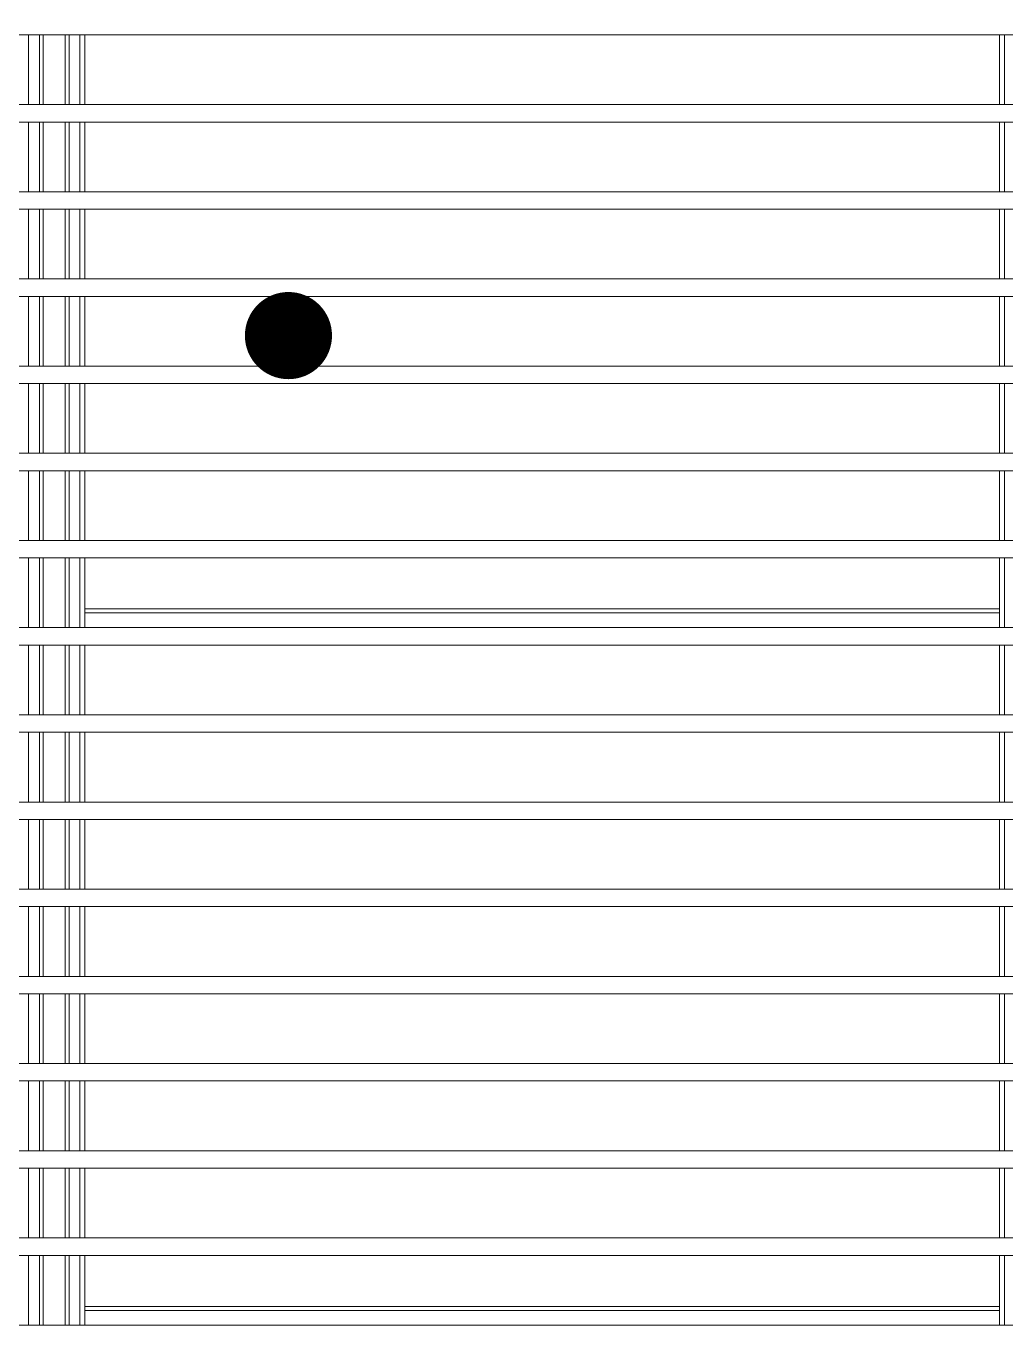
# Model space of a CAD drawing. Header units: metres. Extents: x -101133.8 to -101066.7, y -24899.3 to -24824.7.
# Drawn here: x -101106.6626 to -101106.5502, y -24853.4134 to -24853.2634 of the extents above; entities that cross this region are included whole.
import ezdxf

# ---------------------------------------------------------------- set-up
doc = ezdxf.new("R2010")
doc.units = ezdxf.units.M
doc.header["$LTSCALE"] = 0.2
doc.header["$PDSIZE"] = -5
doc.layers.add('CMT-CVC-MATERIEL', color=30, linetype='Continuous')
doc.layers.add('CMT-VRV1', color=5, linetype='Continuous')

# ---------------------------------------------------------------- blocks, each defined once
blk = doc.blocks.new('Cassette 600x600')
at = {"linetype": 'Continuous', "lineweight": 13}
for p, q in [((-20143.73, 407.01), (-20417.73, 407.01)), ((-20339.68, 407.01), (-20339.68, 399.01)), ((-20338.44, 407.01), (-20338.44, 399.01)), ((-20337.99, 407.01), (-20337.99, 399.01)), ((-20335.47, 407.01), (-20335.47, 399.01)), ((-20335.02, 407.01), (-20335.02, 399.01)), ((-20333.78, 407.01), (-20333.78, 399.01)), ((-20333.23, 407.01), (-20333.23, 399.01)), ((-20228.23, 407.01), (-20228.23, 399.01)), ((-20227.68, 407.01), (-20227.68, 399.01)), ((-20143.73, 399.01), (-20417.73, 399.01)), ((-20143.73, 397.01), (-20417.73, 397.01)), ((-20339.68, 397.01), (-20339.68, 389.01)), ((-20338.44, 397.01), (-20338.44, 389.01)), ((-20337.99, 397.01), (-20337.99, 389.01)), ((-20335.47, 397.01), (-20335.47, 389.01)), ((-20335.02, 397.01), (-20335.02, 389.01)), ((-20333.78, 397.01), (-20333.78, 389.01)), ((-20333.23, 397.01), (-20333.23, 389.01)), ((-20228.23, 397.01), (-20228.23, 389.01)), ((-20227.68, 397.01), (-20227.68, 389.01)), ((-20143.73, 389.01), (-20417.73, 389.01)), ((-20143.73, 387.01), (-20417.73, 387.01)), ((-20339.68, 387.01), (-20339.68, 379.01)), ((-20338.44, 387.01), (-20338.44, 379.01)), ((-20337.99, 387.01), (-20337.99, 379.01)), ((-20335.47, 387.01), (-20335.47, 379.01)), ((-20335.02, 387.01), (-20335.02, 379.01)), ((-20333.78, 387.01), (-20333.78, 379.01)), ((-20333.23, 387.01), (-20333.23, 379.01)), ((-20228.23, 387.01), (-20228.23, 379.01)), ((-20227.68, 387.01), (-20227.68, 379.01)), ((-20143.73, 379.01), (-20417.73, 379.01)), ((-20143.73, 377.01), (-20417.73, 377.01)), ((-20339.68, 377.01), (-20339.68, 369.01)), ((-20338.44, 377.01), (-20338.44, 369.01)), ((-20337.99, 377.01), (-20337.99, 369.01)), ((-20335.47, 377.01), (-20335.47, 369.01)), ((-20335.02, 377.01), (-20335.02, 369.01)), ((-20333.78, 377.01), (-20333.78, 369.01)), ((-20333.23, 377.01), (-20333.23, 369.01)), ((-20228.23, 377.01), (-20228.23, 369.01)), ((-20227.68, 377.01), (-20227.68, 369.01)), ((-20143.73, 369.01), (-20417.73, 369.01)), ((-20143.73, 367.01), (-20417.73, 367.01)), ((-20339.68, 367.01), (-20339.68, 359.01)), ((-20338.44, 367.01), (-20338.44, 359.01)), ((-20337.99, 367.01), (-20337.99, 359.01)), ((-20335.47, 367.01), (-20335.47, 359.01)), ((-20335.02, 367.01), (-20335.02, 359.01)), ((-20333.78, 367.01), (-20333.78, 359.01)), ((-20333.23, 367.01), (-20333.23, 359.01)), ((-20228.23, 367.01), (-20228.23, 359.01)), ((-20227.68, 367.01), (-20227.68, 359.01)), ((-20143.73, 359.01), (-20417.73, 359.01)), ((-20143.73, 357.01), (-20417.73, 357.01)), ((-20339.68, 357.01), (-20339.68, 349.01)), ((-20338.44, 357.01), (-20338.44, 349.01)), ((-20337.99, 357.01), (-20337.99, 349.01)), ((-20335.47, 357.01), (-20335.47, 349.01)), ((-20335.02, 357.01), (-20335.02, 349.01)), ((-20333.78, 357.01), (-20333.78, 349.01)), ((-20333.23, 357.01), (-20333.23, 349.01)), ((-20228.23, 357.01), (-20228.23, 349.01)), ((-20227.68, 357.01), (-20227.68, 349.01)), ((-20143.73, 349.01), (-20417.73, 349.01)), ((-20143.73, 347.01), (-20417.73, 347.01)), ((-20339.68, 347.01), (-20339.68, 339.01)), ((-20338.44, 347.01), (-20338.44, 339.01)), ((-20337.99, 347.01), (-20337.99, 339.01)), ((-20335.47, 347.01), (-20335.47, 339.01)), ((-20335.02, 347.01), (-20335.02, 339.01)), ((-20333.78, 347.01), (-20333.78, 339.01)), ((-20333.23, 347.01), (-20333.23, 339.01)), ((-20228.23, 347.01), (-20228.23, 339.01)), ((-20227.68, 347.01), (-20227.68, 339.01)), ((-20333.23, 341.16), (-20228.23, 341.16)), ((-20333.23, 340.7), (-20228.23, 340.7)), ((-20143.73, 339.01), (-20417.73, 339.01)), ((-20143.73, 337.01), (-20417.73, 337.01)), ((-20339.68, 337.01), (-20339.68, 329.01)), ((-20338.44, 337.01), (-20338.44, 329.01)), ((-20337.99, 337.01), (-20337.99, 329.01)), ((-20335.47, 337.01), (-20335.47, 329.01)), ((-20335.02, 337.01), (-20335.02, 329.01)), ((-20333.78, 337.01), (-20333.78, 329.01)), ((-20333.23, 337.01), (-20333.23, 329.01)), ((-20228.23, 337.01), (-20228.23, 329.01)), ((-20227.68, 337.01), (-20227.68, 329.01)), ((-20143.73, 329.01), (-20417.73, 329.01)), ((-20143.73, 327.01), (-20417.73, 327.01)), ((-20339.68, 327.01), (-20339.68, 319.01)), ((-20338.44, 327.01), (-20338.44, 319.01)), ((-20337.99, 327.01), (-20337.99, 319.01)), ((-20335.47, 327.01), (-20335.47, 319.01)), ((-20335.02, 327.01), (-20335.02, 319.01)), ((-20333.78, 327.01), (-20333.78, 319.01)), ((-20333.23, 327.01), (-20333.23, 319.01)), ((-20228.23, 327.01), (-20228.23, 319.01)), ((-20227.68, 327.01), (-20227.68, 319.01)), ((-20143.73, 319.01), (-20417.73, 319.01)), ((-20143.73, 317.01), (-20417.73, 317.01)), ((-20339.68, 317.01), (-20339.68, 309.01)), ((-20338.44, 317.01), (-20338.44, 309.01)), ((-20337.99, 317.01), (-20337.99, 309.01)), ((-20335.47, 317.01), (-20335.47, 309.01)), ((-20335.02, 317.01), (-20335.02, 309.01)), ((-20333.78, 317.01), (-20333.78, 309.01)), ((-20333.23, 317.01), (-20333.23, 309.01)), ((-20228.23, 317.01), (-20228.23, 309.01)), ((-20227.68, 317.01), (-20227.68, 309.01)), ((-20143.73, 309.01), (-20417.73, 309.01)), ((-20143.73, 307.01), (-20417.73, 307.01)), ((-20339.68, 307.01), (-20339.68, 299.01)), ((-20338.44, 307.01), (-20338.44, 299.01)), ((-20337.99, 307.01), (-20337.99, 299.01)), ((-20335.47, 307.01), (-20335.47, 299.01)), ((-20335.02, 307.01), (-20335.02, 299.01)), ((-20333.78, 307.01), (-20333.78, 299.01)), ((-20333.23, 307.01), (-20333.23, 299.01)), ((-20228.23, 307.01), (-20228.23, 299.01)), ((-20227.68, 307.01), (-20227.68, 299.01)), ((-20143.73, 299.01), (-20417.73, 299.01)), ((-20143.73, 297.01), (-20417.73, 297.01)), ((-20339.68, 297.01), (-20339.68, 289.01)), ((-20338.44, 297.01), (-20338.44, 289.01)), ((-20337.99, 297.01), (-20337.99, 289.01)), ((-20335.47, 297.01), (-20335.47, 289.01)), ((-20335.02, 297.01), (-20335.02, 289.01)), ((-20333.78, 297.01), (-20333.78, 289.01)), ((-20333.23, 297.01), (-20333.23, 289.01)), ((-20228.23, 297.01), (-20228.23, 289.01)), ((-20227.68, 297.01), (-20227.68, 289.01)), ((-20143.73, 289.01), (-20417.73, 289.01)), ((-20143.73, 287.01), (-20417.73, 287.01)), ((-20339.68, 287.01), (-20339.68, 279.01)), ((-20338.44, 287.01), (-20338.44, 279.01)), ((-20337.99, 287.01), (-20337.99, 279.01)), ((-20335.47, 287.01), (-20335.47, 279.01)), ((-20335.02, 287.01), (-20335.02, 279.01)), ((-20333.78, 287.01), (-20333.78, 279.01)), ((-20333.23, 287.01), (-20333.23, 279.01)), ((-20228.23, 287.01), (-20228.23, 279.01)), ((-20227.68, 287.01), (-20227.68, 279.01)), ((-20143.73, 279.01), (-20417.73, 279.01)), ((-20143.73, 277.01), (-20417.73, 277.01)), ((-20339.68, 277.01), (-20339.68, 269.01)), ((-20338.44, 277.01), (-20338.44, 269.01)), ((-20337.99, 277.01), (-20337.99, 269.01)), ((-20335.47, 277.01), (-20335.47, 269.01)), ((-20335.02, 277.01), (-20335.02, 269.01)), ((-20333.78, 277.01), (-20333.78, 269.01)), ((-20333.23, 277.01), (-20333.23, 269.01)), ((-20228.23, 277.01), (-20228.23, 269.01)), ((-20227.68, 277.01), (-20227.68, 269.01)), ((-20143.73, 269.01), (-20417.73, 269.01)), ((-20143.73, 267.01), (-20417.73, 267.01)), ((-20339.68, 267.01), (-20339.68, 259.01)), ((-20338.44, 267.01), (-20338.44, 259.01)), ((-20337.99, 267.01), (-20337.99, 259.01)), ((-20335.47, 267.01), (-20335.47, 259.01)), ((-20335.02, 267.01), (-20335.02, 259.01)), ((-20333.78, 267.01), (-20333.78, 259.01)), ((-20333.23, 267.01), (-20333.23, 259.01)), ((-20228.23, 267.01), (-20228.23, 259.01)), ((-20227.68, 267.01), (-20227.68, 259.01)), ((-20333.23, 261.16), (-20228.23, 261.16)), ((-20333.23, 260.7), (-20228.23, 260.7)), ((-20143.73, 259.01), (-20417.73, 259.01))]:
    blk.add_line(p, q, dxfattribs=at)
at = {"linetype": 'Continuous', "const_width": 5}
blk.add_lwpolyline([(-20312.35, 372.51, 1), (-20307.35, 372.51, 1)], format="xyb", close=True, dxfattribs=at)
at = {"linetype": 'Continuous', "lineweight": 25}
blk.add_point((-20309.85, 372.51), dxfattribs=at)

msp = doc.modelspace()

# ---------------------------------------------------------------- linework, layer by layer
at = {"layer": 'CMT-VRV1', "linetype": 'Continuous'}
for points in [[(-101106.77435, -24851.97888), (-101106.77435, -24852.21158), (-101106.65348, -24852.54733), (-101106.16383, -24853.0091), (-101106.16383, -24853.68777), (-101106.27573, -24854.26148), (-101106.11676, -24854.44505)], [(-101106.74935, -24851.97888), (-101106.74935, -24852.20722), (-101106.63198, -24852.53324), (-101106.13883, -24852.99832), (-101106.13883, -24853.69018), (-101106.24886, -24854.25432), (-101106.09787, -24854.42868)]]:
    msp.add_open_spline(points, degree=3, dxfattribs=at)

# ---------------------------------------------------------------- block references
at = {"layer": 'CMT-CVC-MATERIEL', "xscale": 0.001, "yscale": 0.001, "zscale": 0.001}
msp.add_blockref('Cassette 600x600', (-101086.32269, -24853.67138), dxfattribs=at)

doc.saveas('drawing.dxf')
